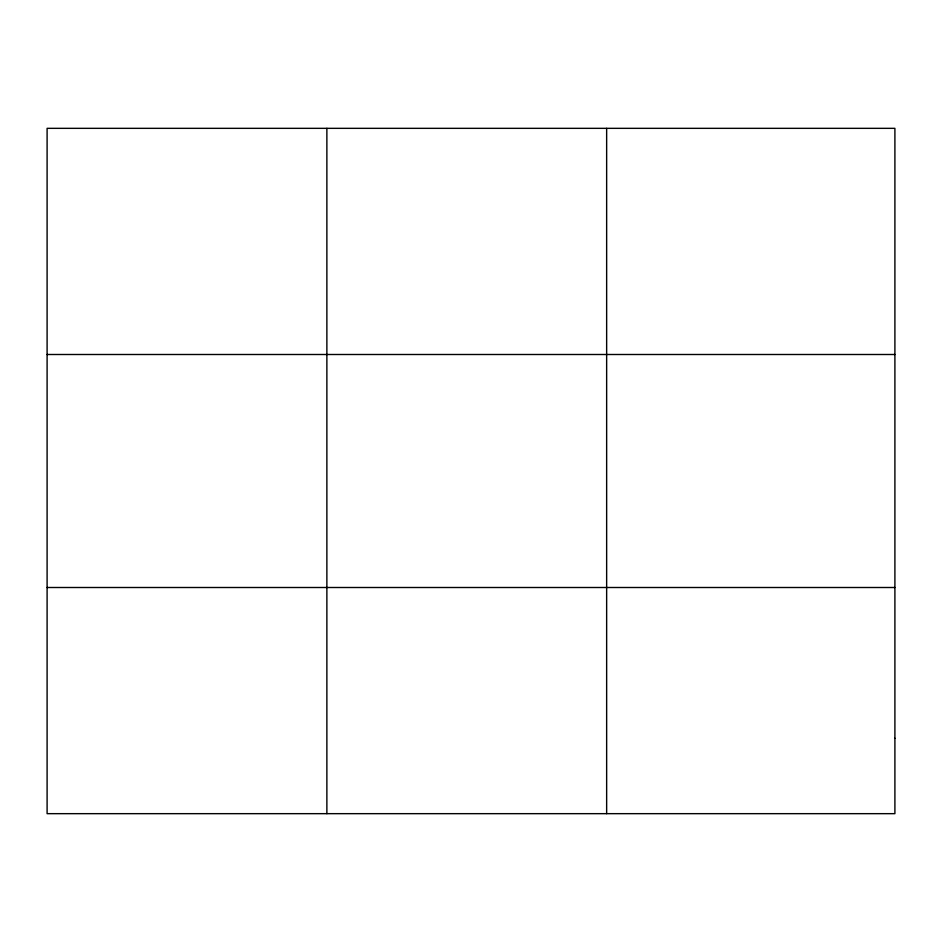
<?xml version="1.0" encoding="UTF-8"?>
<svg xmlns="http://www.w3.org/2000/svg" width="942" height="942" viewBox="0 0 942 942"><rect width="100%" height="100%" fill="white"/><g stroke="black" fill="none" stroke-linecap="round" stroke-linejoin="round"><path stroke-width="1.41" d="M326.874 128.336L326.874 813.664M606.648 128.336L606.648 813.664M47.1 354.498L894.9 354.498M47.1 587.502L894.9 587.502M894.9 738.281L894.9 813.664L47.1 813.664L47.1 128.336L894.9 128.336L894.9 738.281"/></g></svg>
